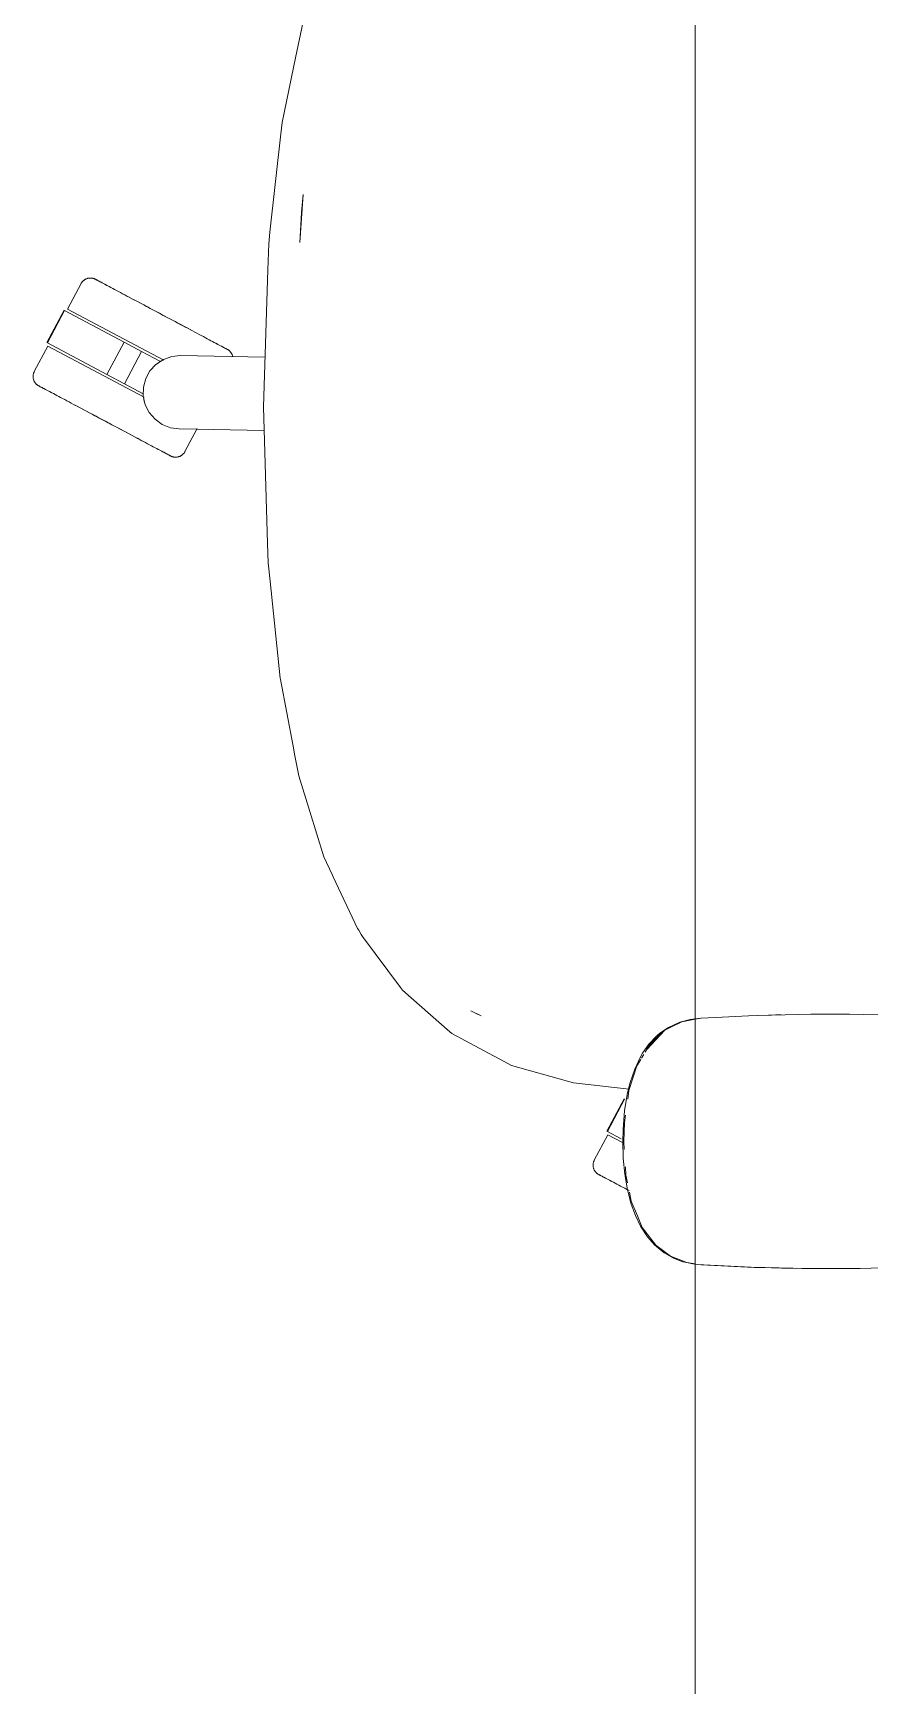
# Model space of a CAD drawing. Header units: millimetres. Extents: x 155927 to 295199, y -4084 to 97293.
# Drawn here: x 215341 to 215659, y 9940 to 10570 of the extents above; entities that cross this region are included whole.
import ezdxf

# ---------------------------------------------------------------- set-up
doc = ezdxf.new("R2010")
doc.units = ezdxf.units.MM
doc.header["$MEASUREMENT"] = 0
doc.layers.add('G-IMPT', color=8, linetype='CONTINUOUS', lineweight=9)
doc.layers.add('I-FURN', color=8, linetype='CONTINUOUS', lineweight=9)

msp = doc.modelspace()

# ---------------------------------------------------------------- linework, layer by layer
at = {"layer": 'G-IMPT'}
for p, q in [((215440.53, 10560.12), (215443.4, 10573.94)), ((215439.77, 10556.44), (215440.53, 10560.12)), ((215439.77, 10556.44), (215435.42, 10535.49)), ((215435.42, 10535.49), (215434.93, 10531.08)), ((215430.8, 10493.63), (215434.93, 10531.08)), ((215442.2, 10489.79), (215443.45, 10508.07)), ((215443.45, 10508.07), (215442.84, 10501.13)), ((215442.2, 10489.79), (215442.84, 10501.13)), ((215430, 10479.32), (215430.32, 10489.26)), ((215430.8, 10493.63), (215430.32, 10489.26)), ((215430, 10479.32), (215428.29, 10427.14)), ((215428.29, 10427.14), (215429.91, 10374.97)), ((215429.91, 10374.97), (215430.13, 10367.71)), ((215430.87, 10360.65), (215430.13, 10367.71)), ((215434.69, 10323.65), (215430.87, 10360.65)), ((215434.69, 10323.65), (215434.78, 10323.19)), ((215439.64, 10297.81), (215434.78, 10323.19)), ((215439.64, 10297.81), (215440.35, 10294.15)), ((215441.81, 10286.55), (215440.35, 10294.15)), ((215446, 10272.94), (215441.81, 10286.55)), ((215451.32, 10255.67), (215446, 10272.94)), ((215451.32, 10255.67), (215454.51, 10248.9)), ((215454.94, 10247.98), (215454.51, 10248.9)), ((215464.21, 10228.34), (215454.94, 10247.98)), ((215464.21, 10228.34), (215464.63, 10227.63)), ((215465.57, 10226.06), (215464.63, 10227.63)), ((215466.03, 10225.29), (215465.57, 10226.06)), ((215466.03, 10225.29), (215480.6, 10205.79)), ((215480.6, 10205.79), (215481.33, 10204.82)), ((215484.59, 10201.95), (215481.33, 10204.82)), ((215484.59, 10201.95), (215499.37, 10188.93)), ((215507.34, 10196.96), (215509.64, 10195.78)), ((215507.34, 10196.96), (215511.23, 10195)), ((215509.64, 10195.78), (215511.23, 10195)), ((215582.62, 10190.62), (215586.95, 10192.6)), ((215583.53, 10190.7), (215587.79, 10192.8)), ((215590.9, 10193.67), (215586.95, 10192.6)), ((215587.79, 10192.8), (215592.83, 10193.74)), ((215592.83, 10193.91), (215590.9, 10193.67)), ((215592.83, 10193.74), (215595.13, 10194.17)), ((215594.91, 10194.17), (215592.83, 10193.91)), ((215600.57, 10194.45), (215594.91, 10194.17)), ((215600.57, 10194.45), (215613.13, 10195.07)), ((215616.68, 10195.19), (215613.13, 10195.07)), ((215632.35, 10195.57), (215616.68, 10195.19)), ((215620.72, 10195.28), (215623.4, 10195.39)), ((215625.62, 10195.39), (215623.4, 10195.39)), ((215632.35, 10195.57), (215636.86, 10195.62)), ((215636.86, 10195.62), (215651.57, 10195.61)), ((215657.04, 10195.54), (215651.57, 10195.61)), ((215657.04, 10195.54), (215669.35, 10195.25)), ((215499.37, 10188.93), (215500.04, 10188.35)), ((215510.47, 10182.76), (215500.04, 10188.35)), ((215574.39, 10182.2), (215581.29, 10189.59)), ((215578.08, 10187.28), (215575.21, 10184.23)), ((215575.58, 10184.29), (215581.29, 10189.59)), ((215575.8, 10183.82), (215578.88, 10187.36)), ((215578.08, 10187.28), (215579.4, 10188.41)), ((215581.29, 10189.59), (215578.88, 10187.36)), ((215582.62, 10190.62), (215579.4, 10188.41)), ((215583.53, 10190.7), (215581.29, 10189.59)), ((215521.71, 10176.75), (215510.47, 10182.76)), ((215569.76, 10174.77), (215571.96, 10179.4)), ((215571.96, 10179.4), (215572.77, 10180.78)), ((215572.37, 10178.91), (215573.23, 10180.35)), ((215575.21, 10184.23), (215572.77, 10180.78)), ((215573.7, 10181.13), (215575.58, 10184.29)), ((215574.39, 10182.2), (215575.67, 10183.67)), ((215522.82, 10176.16), (215521.71, 10176.75)), ((215544.17, 10170.15), (215522.82, 10176.16)), ((215567.59, 10166.59), (215570.62, 10175.99)), ((215568.02, 10169.68), (215569.76, 10174.77)), ((215570.62, 10175.99), (215572.09, 10178.44)), ((215544.17, 10170.15), (215546.43, 10169.51)), ((215567.71, 10167.1), (215546.43, 10169.51)), ((215568.02, 10169.68), (215567.04, 10165.75)), ((215567.13, 10163.3), (215567.59, 10166.59)), ((215567.04, 10165.75), (215565.92, 10158.99)), ((215565.35, 10151.68), (215565.92, 10158.99)), ((215565.86, 10154.33), (215565.63, 10147.17)), ((215565.86, 10154.33), (215566.26, 10157.12)), ((215565.35, 10151.68), (215565.26, 10147.17)), ((215565.26, 10147.17), (215565.44, 10140.83)), ((215565.82, 10144.06), (215565.63, 10147.17)), ((215566, 10134.68), (215565.44, 10140.83)), ((215566, 10134.68), (215567, 10128.75)), ((215566.42, 10134.34), (215566.22, 10137.55)), ((215567.03, 10131.36), (215566.42, 10134.34)), ((215568.43, 10123.27), (215567, 10128.75)), ((215568.46, 10124.38), (215567.75, 10127.85)), ((215568.43, 10123.27), (215570.02, 10118.93)), ((215568.46, 10124.38), (215570.79, 10118.76)), ((215572, 10114.86), (215570.02, 10118.93)), ((215572.63, 10114.36), (215570.79, 10118.76)), ((215572, 10114.86), (215574.66, 10110.81)), ((215577.84, 10107.58), (215572.63, 10114.36)), ((215574.66, 10110.81), (215577.32, 10107.77)), ((215581.06, 10104.7), (215577.32, 10107.77)), ((215583.47, 10103.41), (215577.84, 10107.58)), ((215584.5, 10102.74), (215581.06, 10104.7)), ((215589.66, 10101), (215583.47, 10103.41)), ((215584.5, 10102.74), (215588.14, 10101.35)), ((215589.49, 10100.98), (215588.14, 10101.35)), ((215589.49, 10100.98), (215591.88, 10100.53)), ((215589.66, 10101), (215592.83, 10100.52)), ((215593.53, 10100.28), (215591.88, 10100.53)), ((215614.1, 10099.23), (215593.53, 10100.28)), ((215615.31, 10099.19), (215593.53, 10100.28)), ((215593.53, 10100.28), (215595.13, 10100.17)), ((215615.31, 10099.19), (215595.13, 10100.17)), ((215635.5, 10098.73), (215614.1, 10099.23)), ((215625.66, 10098.89), (215614.1, 10099.23)), ((215614.1, 10099.23), (215615.31, 10099.19)), ((215635.5, 10098.73), (215615.31, 10099.19)), ((215655.68, 10098.77), (215625.66, 10098.89)), ((215635.5, 10098.73), (215625.66, 10098.89)), ((215625.66, 10098.89), (215644.89, 10098.69)), ((215633.46, 10098.75), (215631.55, 10098.82)), ((215635.5, 10098.77), (215633.46, 10098.75)), ((215655.68, 10098.77), (215635.5, 10098.73)), ((215655.68, 10098.77), (215644.89, 10098.69)), ((215655.68, 10098.77), (215664.1, 10098.94))]:
    msp.add_line(p, q, dxfattribs=at)
at = {"layer": 'I-FURN'}
for p, q in [((215592.83, 9382.71), (215592.83, 10982.71)), ((215592.83, 10982.71), (215592.83, 9382.71)), ((215359.29, 10474.73), (215359.39, 10474.86)), ((215359.39, 10474.86), (215359.5, 10474.97)), ((215359.5, 10474.97), (215359.62, 10475.09)), ((215359.62, 10475.09), (215359.74, 10475.2)), ((215359.74, 10475.2), (215359.86, 10475.3)), ((215359.86, 10475.3), (215359.99, 10475.4)), ((215359.99, 10475.4), (215360.12, 10475.49)), ((215360.12, 10475.49), (215360.25, 10475.58)), ((215360.25, 10475.58), (215360.39, 10475.67)), ((215360.39, 10475.67), (215360.53, 10475.74)), ((215360.53, 10475.74), (215360.68, 10475.81)), ((215360.68, 10475.81), (215360.82, 10475.88)), ((215360.82, 10475.88), (215360.97, 10475.94)), ((215360.97, 10475.94), (215361.12, 10475.99)), ((215361.12, 10475.99), (215361.28, 10476.04)), ((215361.28, 10476.04), (215361.43, 10476.08)), ((215361.43, 10476.08), (215361.59, 10476.12)), ((215361.59, 10476.12), (215361.75, 10476.15)), ((215361.75, 10476.15), (215361.91, 10476.17)), ((215361.91, 10476.17), (215362.07, 10476.19)), ((215362.07, 10476.19), (215362.23, 10476.2)), ((215362.23, 10476.2), (215362.39, 10476.2)), ((215362.39, 10476.2), (215362.55, 10476.2)), ((215362.55, 10476.2), (215362.71, 10476.19)), ((215362.71, 10476.19), (215362.87, 10476.17)), ((215362.87, 10476.17), (215363.03, 10476.15)), ((215363.03, 10476.15), (215363.19, 10476.12)), ((215363.19, 10476.12), (215363.35, 10476.09)), ((215363.35, 10476.09), (215363.51, 10476.05)), ((215363.51, 10476.05), (215363.66, 10476)), ((215363.66, 10476), (215363.81, 10475.95)), ((215363.81, 10475.95), (215363.96, 10475.89)), ((215363.96, 10475.89), (215364.11, 10475.82)), ((215364.11, 10475.82), (215364.25, 10475.75)), ((215364.25, 10475.75), (215364.29, 10475.73)), ((215364.29, 10475.73), (215364.31, 10475.72)), ((215364.3, 10475.73), (215364.29, 10475.73)), ((215364.34, 10475.7), (215364.3, 10475.73)), ((215364.31, 10475.72), (215364.37, 10475.69)), ((215364.42, 10475.66), (215364.34, 10475.7)), ((215364.37, 10475.69), (215364.47, 10475.63)), ((215364.54, 10475.6), (215364.42, 10475.66)), ((215364.47, 10475.63), (215364.61, 10475.56)), ((215364.71, 10475.51), (215364.54, 10475.6)), ((215364.61, 10475.56), (215364.79, 10475.46)), ((215364.91, 10475.4), (215364.71, 10475.51)), ((215364.79, 10475.46), (215365.01, 10475.35)), ((215365.15, 10475.28), (215364.91, 10475.4)), ((215365.01, 10475.35), (215365.27, 10475.21)), ((215365.43, 10475.13), (215365.15, 10475.28)), ((215365.27, 10475.21), (215365.57, 10475.05)), ((215365.74, 10474.96), (215365.43, 10475.13)), ((215365.57, 10475.05), (215365.9, 10474.87)), ((215366.1, 10474.77), (215365.74, 10474.96)), ((215365.9, 10474.87), (215366.28, 10474.68)), ((215358.84, 10474.06), (215353.69, 10464.38)), ((215358.84, 10474.06), (215358.92, 10474.2)), ((215358.92, 10474.2), (215359, 10474.34)), ((215359, 10474.34), (215359.09, 10474.48)), ((215359.09, 10474.48), (215359.19, 10474.61)), ((215359.19, 10474.61), (215359.29, 10474.73)), ((215366.49, 10474.56), (215366.1, 10474.77)), ((215366.28, 10474.68), (215366.69, 10474.46)), ((215366.92, 10474.33), (215366.49, 10474.56)), ((215366.69, 10474.46), (215367.13, 10474.22)), ((215367.39, 10474.08), (215366.92, 10474.33)), ((215367.13, 10474.22), (215367.61, 10473.96)), ((215367.89, 10473.82), (215367.39, 10474.08)), ((215367.61, 10473.96), (215368.13, 10473.69)), ((215368.43, 10473.53), (215367.89, 10473.82)), ((215368.13, 10473.69), (215368.68, 10473.4)), ((215368.99, 10473.23), (215368.43, 10473.53)), ((215368.68, 10473.4), (215369.27, 10473.09)), ((215369.6, 10472.91), (215368.99, 10473.23)), ((215370.23, 10472.57), (215369.6, 10472.91)), ((215370.89, 10472.22), (215370.23, 10472.57)), ((215371.59, 10471.85), (215370.89, 10472.22)), ((215372.31, 10471.47), (215371.59, 10471.85)), ((215373.06, 10471.07), (215372.31, 10471.47)), ((215373.84, 10470.66), (215373.06, 10471.07)), ((215374.64, 10470.23), (215373.84, 10470.66)), ((215375.46, 10469.79), (215374.64, 10470.23)), ((215375.01, 10470.03), (215375.85, 10469.59)), ((215376.31, 10469.34), (215375.46, 10469.79)), ((215375.85, 10469.59), (215376.7, 10469.13)), ((215377.18, 10468.88), (215376.31, 10469.34)), ((215376.7, 10469.13), (215377.58, 10468.66)), ((215378.06, 10468.41), (215377.18, 10468.88)), ((215377.58, 10468.66), (215378.48, 10468.19)), ((215352.4, 10463.93), (215345.83, 10451.57)), ((215346, 10451.48), (215352.57, 10463.84)), ((215352.57, 10463.84), (215375.28, 10451.77)), ((215390.44, 10444.84), (215353.69, 10464.38)), ((215378.97, 10467.93), (215378.06, 10468.41)), ((215378.48, 10468.19), (215379.39, 10467.7)), ((215379.89, 10467.44), (215378.97, 10467.93)), ((215379.39, 10467.7), (215380.32, 10467.21)), ((215380.83, 10466.94), (215379.89, 10467.44)), ((215380.32, 10467.21), (215381.27, 10466.71)), ((215381.78, 10466.43), (215380.83, 10466.94)), ((215381.27, 10466.71), (215382.22, 10466.2)), ((215382.74, 10465.92), (215381.78, 10466.43)), ((215382.22, 10466.2), (215383.19, 10465.68)), ((215383.72, 10465.4), (215382.74, 10465.92)), ((215383.19, 10465.68), (215384.17, 10465.16)), ((215384.7, 10464.88), (215383.72, 10465.4)), ((215384.17, 10465.16), (215385.16, 10464.64)), ((215385.69, 10464.35), (215384.7, 10464.88)), ((215385.16, 10464.64), (215386.15, 10464.11)), ((215386.69, 10463.82), (215385.69, 10464.35)), ((215386.15, 10464.11), (215387.15, 10463.58)), ((215387.69, 10463.29), (215386.69, 10463.82)), ((215387.15, 10463.58), (215388.15, 10463.04)), ((215388.7, 10462.75), (215387.69, 10463.29)), ((215388.15, 10463.04), (215389.16, 10462.51)), ((215389.7, 10462.22), (215388.7, 10462.75)), ((215389.16, 10462.51), (215390.16, 10461.97)), ((215390.71, 10461.69), (215389.7, 10462.22)), ((215390.16, 10461.97), (215391.17, 10461.44)), ((215391.71, 10461.15), (215390.71, 10461.69)), ((215391.17, 10461.44), (215392.17, 10460.91)), ((215392.71, 10460.62), (215391.71, 10461.15)), ((215392.17, 10460.91), (215393.17, 10460.38)), ((215393.7, 10460.09), (215392.71, 10460.62)), ((215393.17, 10460.38), (215394.16, 10459.85)), ((215394.69, 10459.57), (215393.7, 10460.09)), ((215394.16, 10459.85), (215395.14, 10459.33)), ((215395.67, 10459.05), (215394.69, 10459.57)), ((215395.14, 10459.33), (215396.12, 10458.81)), ((215396.64, 10458.53), (215395.67, 10459.05)), ((215396.12, 10458.81), (215397.08, 10458.3)), ((215397.59, 10458.02), (215396.64, 10458.53)), ((215397.08, 10458.3), (215398.03, 10457.79)), ((215398.54, 10457.52), (215397.59, 10458.02)), ((215398.03, 10457.79), (215398.97, 10457.29)), ((215399.47, 10457.03), (215398.54, 10457.52)), ((215398.97, 10457.29), (215399.89, 10456.8)), ((215400.38, 10456.54), (215399.47, 10457.03)), ((215399.89, 10456.8), (215400.8, 10456.32)), ((215401.28, 10456.06), (215400.38, 10456.54)), ((215402.15, 10455.6), (215401.28, 10456.06)), ((215346.18, 10450.25), (215341.03, 10440.57)), ((215368.7, 10439.41), (215346, 10451.48)), ((215382.9, 10430.73), (215346.18, 10450.25)), ((215368.7, 10439.41), (215375.28, 10451.77)), ((215375.28, 10451.77), (215381.92, 10448.24)), ((215403.01, 10455.14), (215402.15, 10455.6)), ((215403.85, 10454.7), (215403.01, 10455.14)), ((215404.66, 10454.27), (215403.85, 10454.7)), ((215405.45, 10453.85), (215404.66, 10454.27)), ((215406.21, 10453.44), (215405.45, 10453.85)), ((215406.94, 10453.05), (215406.21, 10453.44)), ((215407.65, 10452.68), (215406.94, 10453.05)), ((215408.33, 10452.32), (215407.65, 10452.68)), ((215408.98, 10451.97), (215408.33, 10452.32)), ((215409.59, 10451.64), (215408.98, 10451.97)), ((215410.18, 10451.33), (215409.59, 10451.64)), ((215409.86, 10451.5), (215410.43, 10451.2)), ((215410.73, 10451.04), (215410.18, 10451.33)), ((215410.43, 10451.2), (215410.97, 10450.91)), ((215411.24, 10450.77), (215410.73, 10451.04)), ((215410.97, 10450.91), (215411.47, 10450.65)), ((215411.73, 10450.51), (215411.24, 10450.77)), ((215411.47, 10450.65), (215411.94, 10450.4)), ((215412.17, 10450.27), (215411.73, 10450.51)), ((215411.94, 10450.4), (215412.37, 10450.17)), ((215412.58, 10450.05), (215412.17, 10450.27)), ((215412.37, 10450.17), (215412.76, 10449.96)), ((215412.96, 10449.86), (215412.58, 10450.05)), ((215412.76, 10449.96), (215413.11, 10449.77)), ((215413.29, 10449.68), (215412.96, 10449.86)), ((215413.11, 10449.77), (215413.43, 10449.6)), ((215413.59, 10449.52), (215413.29, 10449.68)), ((215413.43, 10449.6), (215413.71, 10449.45)), ((215375.35, 10435.88), (215381.92, 10448.24)), ((215381.92, 10448.24), (215389.06, 10444.44)), ((215385.1, 10440.81), (215387.38, 10443.3)), ((215387.38, 10443.3), (215390.19, 10445.17)), ((215390.19, 10445.17), (215393.37, 10446.31)), ((215393.37, 10446.31), (215396.72, 10446.66)), ((215396.72, 10446.66), (215428.91, 10446.09)), ((215413.85, 10449.38), (215413.59, 10449.52)), ((215413.71, 10449.45), (215413.95, 10449.33)), ((215414.07, 10449.27), (215413.85, 10449.38)), ((215413.95, 10449.33), (215414.15, 10449.22)), ((215414.25, 10449.17), (215414.07, 10449.27)), ((215414.15, 10449.22), (215414.32, 10449.13)), ((215414.39, 10449.1), (215414.25, 10449.17)), ((215414.32, 10449.13), (215414.44, 10449.07)), ((215414.49, 10449.04), (215414.39, 10449.1)), ((215414.44, 10449.07), (215414.52, 10449.02)), ((215414.55, 10449.01), (215414.49, 10449.04)), ((215414.52, 10449.02), (215414.56, 10449)), ((215414.57, 10449), (215414.55, 10449.01)), ((215414.56, 10449), (215414.57, 10449)), ((215414.57, 10449), (215414.71, 10448.92)), ((215414.71, 10448.92), (215414.85, 10448.84)), ((215414.85, 10448.84), (215414.98, 10448.75)), ((215414.98, 10448.75), (215415.11, 10448.65)), ((215415.11, 10448.65), (215415.24, 10448.55)), ((215415.24, 10448.55), (215415.36, 10448.45)), ((215415.36, 10448.45), (215415.48, 10448.34)), ((215415.48, 10448.34), (215415.59, 10448.22)), ((215415.59, 10448.22), (215415.7, 10448.1)), ((215415.7, 10448.1), (215415.8, 10447.98)), ((215415.8, 10447.98), (215415.9, 10447.85)), ((215415.9, 10447.85), (215416, 10447.72)), ((215416, 10447.72), (215416.08, 10447.59)), ((215416.08, 10447.59), (215416.17, 10447.45)), ((215416.17, 10447.45), (215416.25, 10447.31)), ((215416.25, 10447.31), (215416.32, 10447.16)), ((215416.32, 10447.16), (215416.38, 10447.02)), ((215416.38, 10447.02), (215416.44, 10446.87)), ((215416.44, 10446.87), (215416.5, 10446.72)), ((215416.5, 10446.72), (215416.55, 10446.56)), ((215416.55, 10446.56), (215416.59, 10446.41)), ((215416.59, 10446.41), (215416.62, 10446.25)), ((215340.56, 10438.83), (215340.57, 10438.99)), ((215340.56, 10438.66), (215340.56, 10438.83)), ((215340.56, 10438.5), (215340.56, 10438.66)), ((215340.57, 10438.34), (215340.56, 10438.5)), ((215340.57, 10438.99), (215340.59, 10439.15)), ((215340.59, 10438.18), (215340.57, 10438.34)), ((215340.59, 10439.15), (215340.61, 10439.31)), ((215340.61, 10438.02), (215340.59, 10438.18)), ((215340.61, 10439.31), (215340.64, 10439.47)), ((215340.64, 10437.86), (215340.61, 10438.02)), ((215340.64, 10439.47), (215340.67, 10439.62)), ((215340.68, 10437.71), (215340.64, 10437.86)), ((215340.67, 10439.62), (215340.71, 10439.78)), ((215340.72, 10437.55), (215340.68, 10437.71)), ((215340.71, 10439.78), (215340.76, 10439.93)), ((215340.77, 10437.4), (215340.72, 10437.55)), ((215340.76, 10439.93), (215340.81, 10440.09)), ((215340.82, 10437.25), (215340.77, 10437.4)), ((215340.81, 10440.09), (215340.87, 10440.23)), ((215340.88, 10437.1), (215340.82, 10437.25)), ((215340.87, 10440.23), (215340.94, 10440.38)), ((215340.95, 10436.95), (215340.88, 10437.1)), ((215340.94, 10440.38), (215341.01, 10440.53)), ((215341.01, 10440.53), (215341.03, 10440.57)), ((215375.35, 10435.88), (215368.7, 10439.41)), ((215382.62, 10434.59), (215383.48, 10437.85)), ((215383.48, 10437.85), (215385.1, 10440.81)), ((215341.02, 10436.8), (215340.95, 10436.95)), ((215341.1, 10436.66), (215341.02, 10436.8)), ((215341.18, 10436.53), (215341.1, 10436.66)), ((215341.27, 10436.39), (215341.18, 10436.53)), ((215341.36, 10436.26), (215341.27, 10436.39)), ((215341.46, 10436.13), (215341.36, 10436.26)), ((215341.56, 10436.01), (215341.46, 10436.13)), ((215341.67, 10435.89), (215341.56, 10436.01)), ((215341.79, 10435.78), (215341.67, 10435.89)), ((215341.9, 10435.67), (215341.79, 10435.78)), ((215342.03, 10435.56), (215341.9, 10435.67)), ((215342.15, 10435.46), (215342.03, 10435.56)), ((215342.28, 10435.37), (215342.15, 10435.46)), ((215342.42, 10435.28), (215342.28, 10435.37)), ((215342.56, 10435.19), (215342.42, 10435.28)), ((215342.7, 10435.11), (215342.56, 10435.19)), ((215342.74, 10435.09), (215342.7, 10435.11)), ((215342.7, 10435.11), (215342.7, 10435.11)), ((215342.7, 10435.11), (215342.72, 10435.1)), ((215342.72, 10435.1), (215342.78, 10435.07)), ((215342.83, 10435.05), (215342.74, 10435.09)), ((215342.78, 10435.07), (215342.88, 10435.02)), ((215342.95, 10434.98), (215342.83, 10435.05)), ((215342.88, 10435.02), (215343.02, 10434.94)), ((215343.11, 10434.89), (215342.95, 10434.98)), ((215343.02, 10434.94), (215343.2, 10434.85)), ((215343.31, 10434.79), (215343.11, 10434.89)), ((215343.2, 10434.85), (215343.42, 10434.73)), ((215343.55, 10434.66), (215343.31, 10434.79)), ((215343.42, 10434.73), (215343.68, 10434.59)), ((215343.83, 10434.51), (215343.55, 10434.66)), ((215343.68, 10434.59), (215343.97, 10434.44)), ((215344.15, 10434.34), (215343.83, 10434.51)), ((215343.97, 10434.44), (215344.31, 10434.26)), ((215344.5, 10434.15), (215344.15, 10434.34)), ((215344.31, 10434.26), (215344.68, 10434.06)), ((215344.9, 10433.94), (215344.5, 10434.15)), ((215344.68, 10434.06), (215345.09, 10433.84)), ((215345.33, 10433.72), (215344.9, 10433.94)), ((215345.09, 10433.84), (215345.54, 10433.6)), ((215345.79, 10433.47), (215345.33, 10433.72)), ((215345.54, 10433.6), (215346.02, 10433.35)), ((215346.29, 10433.2), (215345.79, 10433.47)), ((215346.02, 10433.35), (215346.54, 10433.07)), ((215346.83, 10432.92), (215346.29, 10433.2)), ((215346.54, 10433.07), (215347.09, 10432.78)), ((215347.4, 10432.61), (215346.83, 10432.92)), ((215347.09, 10432.78), (215347.67, 10432.47)), ((215347.67, 10432.47), (215348.29, 10432.14)), ((215348.29, 10432.14), (215348.94, 10431.8)), ((215348.94, 10431.8), (215349.61, 10431.44)), ((215349.61, 10431.44), (215350.32, 10431.06)), ((215350.32, 10431.06), (215351.06, 10430.67)), ((215382.49, 10432.08), (215375.35, 10435.88)), ((215382.56, 10431.22), (215382.62, 10434.59)), ((215383.31, 10427.93), (215382.56, 10431.22)), ((215351.06, 10430.67), (215351.82, 10430.27)), ((215351.82, 10430.27), (215352.61, 10429.85)), ((215352.61, 10429.85), (215353.42, 10429.41)), ((215353.42, 10429.41), (215354.25, 10428.97)), ((215354.25, 10428.97), (215355.11, 10428.52)), ((215355.11, 10428.52), (215355.99, 10428.05)), ((215355.99, 10428.05), (215356.88, 10427.57)), ((215357.37, 10427.31), (215356.47, 10427.79)), ((215356.88, 10427.57), (215357.8, 10427.09)), ((215358.3, 10426.82), (215357.37, 10427.31)), ((215357.8, 10427.09), (215358.73, 10426.59)), ((215359.23, 10426.32), (215358.3, 10426.82)), ((215358.73, 10426.59), (215359.67, 10426.09)), ((215360.18, 10425.82), (215359.23, 10426.32)), ((215359.67, 10426.09), (215360.63, 10425.58)), ((215361.15, 10425.3), (215360.18, 10425.82)), ((215360.63, 10425.58), (215361.6, 10425.07)), ((215362.12, 10424.79), (215361.15, 10425.3)), ((215361.6, 10425.07), (215362.57, 10424.55)), ((215363.11, 10424.26), (215362.12, 10424.79)), ((215362.57, 10424.55), (215363.56, 10424.02)), ((215384.82, 10424.92), (215383.31, 10427.93)), ((215387.02, 10422.35), (215384.82, 10424.92)), ((215364.1, 10423.74), (215363.11, 10424.26)), ((215363.56, 10424.02), (215364.56, 10423.49)), ((215365.09, 10423.21), (215364.1, 10423.74)), ((215364.56, 10423.49), (215365.55, 10422.96)), ((215366.1, 10422.67), (215365.09, 10423.21)), ((215365.55, 10422.96), (215366.56, 10422.43)), ((215367.1, 10422.14), (215366.1, 10422.67)), ((215366.56, 10422.43), (215367.56, 10421.89)), ((215368.11, 10421.6), (215367.1, 10422.14)), ((215367.56, 10421.89), (215368.57, 10421.36)), ((215369.11, 10421.07), (215368.11, 10421.6)), ((215368.57, 10421.36), (215369.57, 10420.82)), ((215370.11, 10420.54), (215369.11, 10421.07)), ((215369.57, 10420.82), (215370.57, 10420.29)), ((215371.11, 10420.01), (215370.11, 10420.54)), ((215370.57, 10420.29), (215371.57, 10419.76)), ((215372.11, 10419.48), (215371.11, 10420.01)), ((215371.57, 10419.76), (215372.56, 10419.24)), ((215373.09, 10418.95), (215372.11, 10419.48)), ((215372.56, 10419.24), (215373.55, 10418.71)), ((215374.07, 10418.43), (215373.09, 10418.95)), ((215373.55, 10418.71), (215374.52, 10418.19)), ((215375.04, 10417.92), (215374.07, 10418.43)), ((215374.52, 10418.19), (215375.48, 10417.68)), ((215389.76, 10420.39), (215387.02, 10422.35)), ((215392.89, 10419.14), (215389.76, 10420.39)), ((215396.23, 10418.67), (215392.89, 10419.14)), ((215428.57, 10418.11), (215396.23, 10418.67)), ((215398.42, 10410.05), (215403.12, 10418.89)), ((215376, 10417.41), (215375.04, 10417.92)), ((215375.48, 10417.68), (215376.43, 10417.18)), ((215376.94, 10416.91), (215376, 10417.41)), ((215376.43, 10417.18), (215377.37, 10416.68)), ((215377.87, 10416.41), (215376.94, 10416.91)), ((215377.37, 10416.68), (215378.29, 10416.19)), ((215378.79, 10415.93), (215377.87, 10416.41)), ((215378.29, 10416.19), (215379.2, 10415.71)), ((215379.68, 10415.45), (215378.79, 10415.93)), ((215379.2, 10415.71), (215380.09, 10415.23)), ((215380.56, 10414.98), (215379.68, 10415.45)), ((215380.09, 10415.23), (215380.96, 10414.77)), ((215381.42, 10414.53), (215380.56, 10414.98)), ((215380.96, 10414.77), (215381.8, 10414.32)), ((215382.25, 10414.08), (215381.42, 10414.53)), ((215381.8, 10414.32), (215382.63, 10413.88)), ((215382.63, 10413.88), (215383.43, 10413.46)), ((215383.43, 10413.46), (215384.2, 10413.04)), ((215384.2, 10413.04), (215384.95, 10412.65)), ((215384.95, 10412.65), (215385.68, 10412.26)), ((215385.68, 10412.26), (215386.37, 10411.89)), ((215386.37, 10411.89), (215387.03, 10411.54)), ((215387.03, 10411.54), (215387.67, 10411.2)), ((215387.67, 10411.2), (215388.27, 10410.88)), ((215388.58, 10410.72), (215388, 10411.03)), ((215388.27, 10410.88), (215388.84, 10410.58)), ((215389.13, 10410.42), (215388.58, 10410.72)), ((215388.84, 10410.58), (215389.37, 10410.3)), ((215389.65, 10410.15), (215389.13, 10410.42)), ((215389.37, 10410.3), (215389.87, 10410.03)), ((215390.13, 10409.89), (215389.65, 10410.15)), ((215389.87, 10410.03), (215390.34, 10409.78)), ((215390.58, 10409.66), (215390.13, 10409.89)), ((215390.34, 10409.78), (215390.77, 10409.55)), ((215390.99, 10409.44), (215390.58, 10409.66)), ((215390.77, 10409.55), (215391.16, 10409.34)), ((215391.36, 10409.24), (215390.99, 10409.44)), ((215391.16, 10409.34), (215391.52, 10409.16)), ((215391.7, 10409.06), (215391.36, 10409.24)), ((215391.52, 10409.16), (215391.84, 10408.99)), ((215391.99, 10408.9), (215391.7, 10409.06)), ((215391.84, 10408.99), (215392.12, 10408.84)), ((215392.25, 10408.77), (215391.99, 10408.9)), ((215392.12, 10408.84), (215392.36, 10408.71)), ((215392.47, 10408.65), (215392.25, 10408.77)), ((215392.36, 10408.71), (215392.56, 10408.6)), ((215392.65, 10408.55), (215392.47, 10408.65)), ((215392.56, 10408.6), (215392.72, 10408.52)), ((215392.79, 10408.48), (215392.65, 10408.55)), ((215392.72, 10408.52), (215392.84, 10408.45)), ((215392.89, 10408.43), (215392.79, 10408.48)), ((215392.84, 10408.45), (215392.92, 10408.41)), ((215392.95, 10408.39), (215392.89, 10408.43)), ((215392.92, 10408.41), (215392.97, 10408.39)), ((215392.97, 10408.38), (215392.95, 10408.39)), ((215392.97, 10408.39), (215392.97, 10408.38)), ((215393.01, 10408.36), (215392.97, 10408.38)), ((215393.15, 10408.29), (215393.01, 10408.36)), ((215393.3, 10408.23), (215393.15, 10408.29)), ((215393.45, 10408.17), (215393.3, 10408.23)), ((215393.6, 10408.11), (215393.45, 10408.17)), ((215393.76, 10408.07), (215393.6, 10408.11)), ((215393.91, 10408.03), (215393.76, 10408.07)), ((215394.07, 10407.99), (215393.91, 10408.03)), ((215394.23, 10407.96), (215394.07, 10407.99)), ((215394.39, 10407.94), (215394.23, 10407.96)), ((215394.55, 10407.92), (215394.39, 10407.94)), ((215394.71, 10407.91), (215394.55, 10407.92)), ((215394.87, 10407.91), (215394.71, 10407.91)), ((215395.03, 10407.92), (215394.87, 10407.91)), ((215395.19, 10407.93), (215395.03, 10407.92)), ((215395.35, 10407.94), (215395.19, 10407.93)), ((215395.51, 10407.96), (215395.35, 10407.94)), ((215395.67, 10407.99), (215395.51, 10407.96)), ((215395.83, 10408.03), (215395.67, 10407.99)), ((215395.99, 10408.07), (215395.83, 10408.03)), ((215396.14, 10408.12), (215395.99, 10408.07)), ((215396.29, 10408.17), (215396.14, 10408.12)), ((215396.44, 10408.23), (215396.29, 10408.17)), ((215396.59, 10408.3), (215396.44, 10408.23)), ((215396.73, 10408.37), (215396.59, 10408.3)), ((215396.87, 10408.45), (215396.73, 10408.37)), ((215397.01, 10408.53), (215396.87, 10408.45)), ((215397.15, 10408.62), (215397.01, 10408.53)), ((215397.28, 10408.71), (215397.15, 10408.62)), ((215397.4, 10408.81), (215397.28, 10408.71)), ((215397.53, 10408.92), (215397.4, 10408.81)), ((215397.65, 10409.03), (215397.53, 10408.92)), ((215397.76, 10409.14), (215397.65, 10409.03)), ((215397.87, 10409.26), (215397.76, 10409.14)), ((215397.97, 10409.38), (215397.87, 10409.26)), ((215398.07, 10409.51), (215397.97, 10409.38)), ((215398.17, 10409.64), (215398.07, 10409.51)), ((215398.26, 10409.77), (215398.17, 10409.64)), ((215398.34, 10409.91), (215398.26, 10409.77)), ((215398.42, 10410.05), (215398.34, 10409.91)), ((215565.76, 10163.39), (215559.18, 10151.03)), ((215559.35, 10150.94), (215565.93, 10163.3)), ((215565.93, 10163.3), (215566.02, 10163.25)), ((215559.54, 10149.71), (215554.39, 10140.02)), ((215564.65, 10148.12), (215559.35, 10150.94)), ((215565.17, 10146.71), (215559.54, 10149.71)), ((215553.92, 10138.28), (215553.93, 10138.44)), ((215553.92, 10138.12), (215553.92, 10138.28)), ((215553.92, 10137.96), (215553.92, 10138.12)), ((215553.93, 10137.8), (215553.92, 10137.96)), ((215553.93, 10138.44), (215553.95, 10138.6)), ((215553.95, 10137.64), (215553.93, 10137.8)), ((215553.95, 10138.6), (215553.97, 10138.76)), ((215553.97, 10137.48), (215553.95, 10137.64)), ((215553.97, 10138.76), (215554, 10138.92)), ((215554, 10137.32), (215553.97, 10137.48)), ((215554, 10138.92), (215554.03, 10139.08)), ((215554.03, 10137.16), (215554, 10137.32)), ((215554.03, 10139.08), (215554.07, 10139.23)), ((215554.08, 10137.01), (215554.03, 10137.16)), ((215554.07, 10139.23), (215554.12, 10139.39)), ((215554.12, 10136.85), (215554.08, 10137.01)), ((215554.12, 10139.39), (215554.17, 10139.54)), ((215554.18, 10136.7), (215554.12, 10136.85)), ((215554.17, 10139.54), (215554.23, 10139.69)), ((215554.24, 10136.55), (215554.18, 10136.7)), ((215554.23, 10139.69), (215554.3, 10139.84)), ((215554.3, 10136.4), (215554.24, 10136.55)), ((215554.3, 10139.84), (215554.37, 10139.98)), ((215554.38, 10136.26), (215554.3, 10136.4)), ((215554.37, 10139.98), (215554.39, 10140.02)), ((215554.45, 10136.12), (215554.38, 10136.26)), ((215554.54, 10135.98), (215554.45, 10136.12)), ((215554.63, 10135.85), (215554.54, 10135.98)), ((215554.72, 10135.71), (215554.63, 10135.85)), ((215554.82, 10135.59), (215554.72, 10135.71)), ((215554.92, 10135.46), (215554.82, 10135.59)), ((215555.03, 10135.35), (215554.92, 10135.46)), ((215555.15, 10135.23), (215555.03, 10135.35)), ((215555.26, 10135.12), (215555.15, 10135.23)), ((215555.39, 10135.02), (215555.26, 10135.12)), ((215555.51, 10134.92), (215555.39, 10135.02)), ((215555.64, 10134.82), (215555.51, 10134.92)), ((215555.78, 10134.73), (215555.64, 10134.82)), ((215555.91, 10134.65), (215555.78, 10134.73)), ((215556.06, 10134.57), (215555.91, 10134.65)), ((215556.1, 10134.54), (215556.06, 10134.57)), ((215556.06, 10134.57), (215556.06, 10134.57)), ((215556.06, 10134.57), (215556.08, 10134.56)), ((215556.08, 10134.56), (215556.14, 10134.53)), ((215556.19, 10134.5), (215556.1, 10134.54)), ((215556.14, 10134.53), (215556.24, 10134.47)), ((215556.31, 10134.44), (215556.19, 10134.5)), ((215556.24, 10134.47), (215556.38, 10134.4)), ((215556.47, 10134.35), (215556.31, 10134.44)), ((215556.38, 10134.4), (215556.56, 10134.3)), ((215556.67, 10134.24), (215556.47, 10134.35)), ((215556.56, 10134.3), (215556.78, 10134.19)), ((215556.91, 10134.11), (215556.67, 10134.24)), ((215556.78, 10134.19), (215557.03, 10134.05)), ((215557.19, 10133.97), (215556.91, 10134.11)), ((215557.03, 10134.05), (215557.33, 10133.89)), ((215557.51, 10133.8), (215557.19, 10133.97)), ((215557.33, 10133.89), (215557.67, 10133.71)), ((215557.86, 10133.61), (215557.51, 10133.8)), ((215557.67, 10133.71), (215558.04, 10133.51)), ((215558.26, 10133.4), (215557.86, 10133.61)), ((215558.04, 10133.51), (215558.45, 10133.3)), ((215558.69, 10133.17), (215558.26, 10133.4)), ((215558.45, 10133.3), (215558.9, 10133.06)), ((215559.15, 10132.92), (215558.69, 10133.17)), ((215558.9, 10133.06), (215559.38, 10132.8)), ((215559.65, 10132.66), (215559.15, 10132.92)), ((215559.38, 10132.8), (215559.9, 10132.53)), ((215560.19, 10132.37), (215559.65, 10132.66)), ((215559.9, 10132.53), (215560.45, 10132.23)), ((215560.76, 10132.07), (215560.19, 10132.37)), ((215560.45, 10132.23), (215561.03, 10131.92)), ((215561.03, 10131.92), (215561.65, 10131.6)), ((215561.65, 10131.6), (215562.29, 10131.25)), ((215562.29, 10131.25), (215562.97, 10130.89)), ((215562.97, 10130.89), (215563.68, 10130.52)), ((215563.68, 10130.52), (215564.41, 10130.12)), ((215564.41, 10130.12), (215565.18, 10129.72)), ((215565.18, 10129.72), (215565.96, 10129.3)), ((215565.96, 10129.3), (215566.78, 10128.87)), ((215566.78, 10128.87), (215567.61, 10128.43))]:
    msp.add_line(p, q, dxfattribs=at)
msp.add_arc((215396.29, 10432.67), 13.81, 192.34734, 197.33603, dxfattribs=at)
msp.add_open_spline([(215382.97, 10429.02), (215382.85, 10429.45), (215382.78, 10429.88), (215382.72, 10430.32)], degree=3, dxfattribs=at)

doc.saveas('drawing.dxf')
